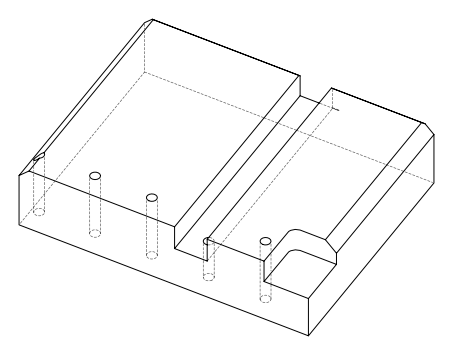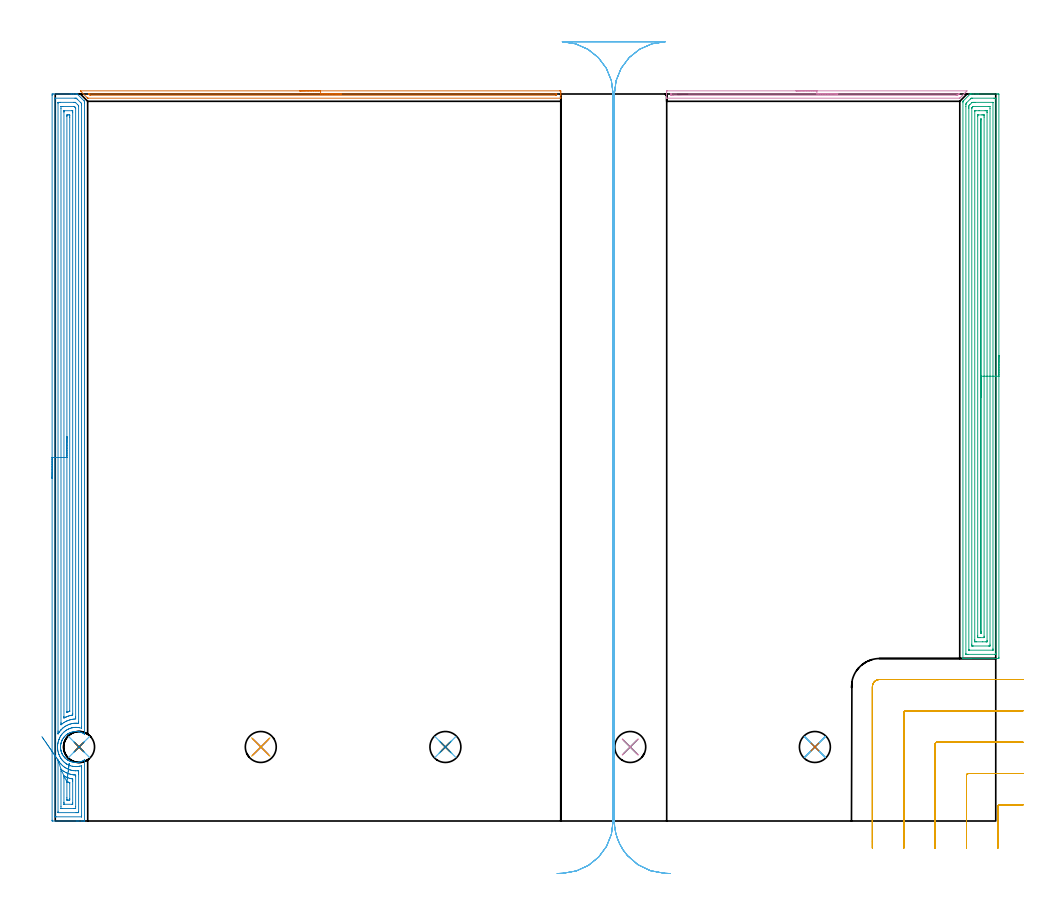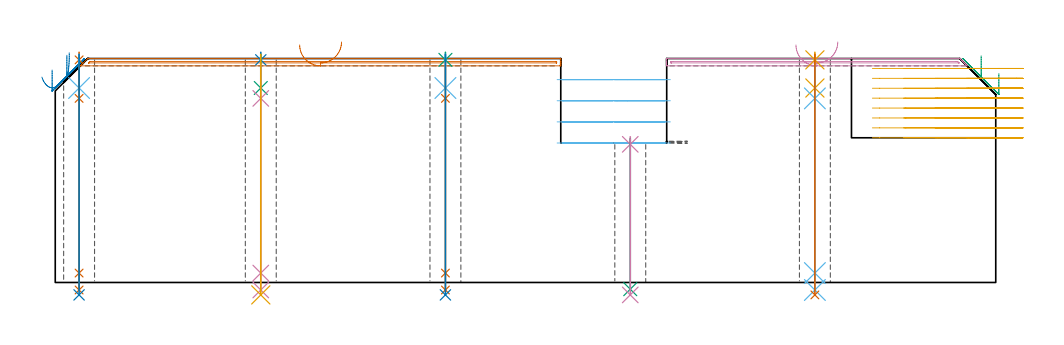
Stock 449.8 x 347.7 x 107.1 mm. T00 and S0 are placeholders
(PLAN: 25 operations, 17 tool changes, 60.1 min)
(1 AREA_MILL | FG_CHAMFER_SURFACE | UGT0205_001 | 3.8 min | 1439 mm3)
(2 AREA_MILL_1 | FG_CHAMFER_SURFACE_1 | UGT0205_001 | 16.76 min | 41727 mm3)
(3 AREA_MILL_2 | FG_CHAMFER_SURFACE_2 | UGT0205_001 | 15.29 min | 41114 mm3)
(4 AREA_MILL_3 | FG_CHAMFER_SURFACE_3 | UGT0205_001 | 2.42 min | 832 mm3)
(5 MILL_CORNER_NOTCH_RECTANGULAR | CORNER_NOTCH_RECTANGULAR | UGT0201_094 | Follow Part, ap 5, ae 75% | 8.36 min | 200591 mm3)
(6 MILL_RECTANGULAR_SLOT | SLOT_RECTANGULAR | UGT0201_020 | Follow Part, ap 12.5, ae 75% | 8.48 min | 710840 mm3)
(7 SPOT_DRILL | STEP1HOLE | NXT0321_9005460120000 | 0.03 min | 0 mm3)
(8 SPOT_DRILL_1 | STEP1HOLE_1 | NXT0321_9005460120000 | 0.03 min | 104 mm3)
(9 SPOT_DRILL_2 | STEP1HOLE_2 | NXT0321_9005460120000 | 0.03 min | 113 mm3)
(10 SPOT_DRILL_3 | STEP1HOLE_3 | NXT0321_9005460120000 | 0.04 min | 39 mm3)
(11 SPOT_DRILL_4 | STEP1HOLE_4 | NXT0321_9005460120000 | 0.03 min | 160 mm3)
(12 DRILL_BLIND_HOLE_INTO_CENTER | STEP1HOLE | NXT0301_065 | 0.07 min | 444 mm3)
(13 GUN_DRILL_THROUGH_HOLE | STEP1HOLE | UGT0307_006 | 0.53 min | 5962 mm3)
(14 DRILL_TO_ENLARGE_THROUGH_HOLE | STEP1HOLE | UGT0301_279 | 0.46 min | 11215 mm3)
(15 DRILL_BLIND_HOLE_INTO_CENTER_1 | STEP1HOLE_1 | NXT0301_065 | 0.07 min | 779 mm3)
(16 GUN_DRILL_THROUGH_HOLE_1 | STEP1HOLE_1 | UGT0307_006 | 0.53 min | 5951 mm3)
(17 DRILL_TO_ENLARGE_THROUGH_HOLE_1 | STEP1HOLE_1 | UGT0301_279 | 0.46 min | 11474 mm3)
(18 DRILL_BLIND_HOLE_INTO_CENTER_2 | STEP1HOLE_2 | NXT0301_065 | 0.07 min | 1034 mm3)
(19 GUN_DRILL_THROUGH_HOLE_2 | STEP1HOLE_2 | UGT0307_006 | 0.53 min | 5936 mm3)
(20 DRILL_TO_ENLARGE_THROUGH_HOLE_2 | STEP1HOLE_2 | UGT0301_279 | 0.46 min | 11493 mm3)
(21 DRILL_THROUGH_HOLE_INTO_CENTER | STEP1HOLE_3 | NXT0301_065 | 0.3 min | 4512 mm3)
(22 DRILL_TO_ENLARGE_THROUGH_HOLE_3 | STEP1HOLE_3 | UGT0301_279 | 0.31 min | 6862 mm3)
(23 DRILL_BLIND_HOLE_INTO_CENTER_3 | STEP1HOLE_4 | NXT0301_065 | 0.07 min | 918 mm3)
(24 GUN_DRILL_THROUGH_HOLE_3 | STEP1HOLE_4 | UGT0307_006 | 0.53 min | 5968 mm3)
(25 DRILL_TO_ENLARGE_THROUGH_HOLE_4 | STEP1HOLE_4 | UGT0301_279 | 0.46 min | 11520 mm3)
(TOOL UGT0205_001 | Chamfer Mill 20 x 3 x 45 deg. | D20 FL50 Z2)
(TOOL UGT0201_094 | End mill 20 mm | D20 FL38 Z4)
(TOOL UGT0201_020 | End mill 50 mm | D50 FL50 Z4)
(TOOL NXT0321_9005460120000 | NC Spot Drill, 142deg, 12mm, Carbide, Uncoated | D12 PA142 FL30 Z2)
(TOOL NXT0301_065 | Carbide Drill 9.4mm [860.1-0940-075A1-MM 2214] | D9.4 PA140 FL98 Z2)
(TOOL UGT0307_006 | Gun Drill 9 mm | D9 PA130 FL24 Z1)
(TOOL UGT0301_279 | Twist Drill 14.8 mm | D14.8 PA118 FL114 Z2)
(OP 1 AREA_MILL)
G17 G21 G94 G90
T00 M6
G54
G17 G0 G90 X116.9 Y349.2 S1061 M3
G43 Z117.1 H0
Z113.6
G94 G1 X116.938 Z112.728 F250.
X117.052 Z111.864
X117.241 Z111.012
X117.503 Z110.18
X117.837 Z109.374
X118.24 Z108.6
X118.708 Z107.864
X119.24 Z107.172
X119.829 Z106.529
X120.472 Z105.94
X121.164 Z105.408
X121.9 Z104.94
X122.674 Z104.537
X123.48 Z104.203
X124.312 Z103.941
X125.164 Z103.752
X126.028 Z103.638
X126.9 Z103.6
X241.189 Y349.199 Z103.601
X241.62 Y349.195
X241.79 Y349.19 Z103.604
X241.8 Y348.77 Z104.024
Y348.215 Z104.582
Y347.89 Z104.906
Y347.335 Z105.461
Y347.01 Z105.785
Y346.017 Z106.782
X241.79 Y345.706 Z107.093
X241.635 Y345.7 Z107.1
X15.736
X15.493 Y345.704 Z107.089
X15.29 Y345.91 Z106.89
X12.345 Y348.854 Z103.945
X12.165 Y349.037 Z103.762
X12.019 Y349.193 Z103.606
X12.165 Y349.2 Z103.6
X126.9
Y347.786 Z105.014
X239.509 Y347.785 Z105.015
X239.766 Y347.78 Z105.02
X239.79 Y347.779 Z105.021
X239.794 Y347.759 Z105.041
X239.798 Y347.728 Z105.072
X239.799 Y347.698 Z105.102
X239.8 Y347.499 Z105.301
X239.798 Y347.254 Z105.546
X239.795 Y347.189 Z105.611
X239.79 Y347.139 Z105.661
X239.779 Y347.121 Z105.679
X239.297 Y347.114 Z105.686
X16.925 Y347.115 Z105.685
X16.559 Y347.121 Z105.679
X16.183 Y347.473 Z105.327
X15.957 Y347.694 Z105.106
X15.921 Y347.731 Z105.069
X15.885 Y347.771 Z105.029
X15.88 Y347.781 Z105.019
X15.881 Y347.782 Z105.018
X15.913 Y347.784 Z105.016
X16.183 Y347.786 Z105.014
X16.289
X126.9
X127.772 Z105.052
X128.636 Z105.166
X129.488 Z105.355
X130.32 Z105.617
X131.126 Z105.951
X131.9 Z106.354
X132.636 Z106.823
X133.328 Z107.354
X133.971 Z107.943
X134.56 Z108.586
X135.092 Z109.278
X135.56 Z110.014
X135.963 Z110.788
X136.297 Z111.594
X136.559 Z112.426
X136.748 Z113.278
X136.862 Z114.143
X136.9 Z115.014
G0 Z117.1
M5
M2
(OP 2 AREA_MILL_1)
G17 G21 G94 G90
T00 M6
G54
G17 G0 G90 X-1.5 Y163.85 S1061 M3
G43 Z117.1 H0
Z101.6
G94 G1 Y163.888 Z100.728 F250.
Y164.002 Z99.864
Y164.191 Z99.012
Y164.453 Z98.18
Y164.787 Z97.374
Y165.19 Z96.6
Y165.659 Z95.864
Y166.19 Z95.172
Y166.779 Z94.529
Y167.422 Z93.94
Y168.114 Z93.409
Y168.85 Z92.94
Y169.624 Z92.537
Y170.43 Z92.203
Y171.262 Z91.941
Y172.114 Z91.752
Y172.978 Z91.638
Y173.85 Z91.6
X-1.499 Y347.087 Z91.601
X-1.495 Y347.691 Z91.602
X-1.493 Y347.695 Z91.604
X-0.891 Y347.7 Z92.206
X7.143 Z100.237
X7.703 Z100.8
X8.035 Z101.132
X8.596 Z101.692
X8.928 Z102.023
X9.593 Z102.692
X10.267 Z103.366
X10.383 Y347.699 Z103.482
X10.5 Y347.69 Z103.595
X10.62 Y347.581 Z103.719
X13.838 Y344.363 Z106.937
X13.848 Y344.352 Z106.947
X13.998 Y344.195 Z107.088
X14. Y343.515 Z107.1
Y41.69
X13.997 Y41.576 Z107.089
X13.936 Y41.601 Z107.035
X13.813 Y41.677 Z106.913
X13.678 Y41.761 Z106.778
X13.079 Y42.071 Z106.179
X12.638 Y42.266 Z105.738
X12.191 Y42.427 Z105.291
X11.774 Y42.55 Z104.874
X11.355 Y42.653 Z104.455
X11.303 Y42.663 Z104.403
X10.859 Y42.73 Z103.959
X10.414 Y42.774 Z103.514
X9.97 Y42.791 Z103.07
X9.526 Y42.782 Z102.626
X9.081 Y42.746 Z102.181
X8.638 Y42.687 Z101.738
X8.446 Y42.653 Z101.546
X7.75 Y42.469 Z100.85
X7.303 Y42.319 Z100.403
X6.862 Y42.139 Z99.962
X6.488 Y41.959 Z99.588
X6.121 Y41.761 Z99.221
X6.009 Y41.69 Z99.109
X5.974 Y41.667 Z99.074
X5.804 Y41.548 Z98.902
X5.523 Y41.353 Z98.622
X5.086 Y41.014 Z98.185
X4.919 Y40.868 Z98.017
X4.55 Y40.497 Z97.649
X4.416 Y40.35 Z97.515
X4.198 Y40.11 Z97.297
X4.088 Y39.976 Z97.187
X4.081 Y39.966 Z97.18
X3.776 Y39.535 Z96.876
X3.489 Y39.083 Z96.587
X3.31 Y38.757 Z96.408
X3.274 Y38.676 Z96.372
X3.225 Y38.564 Z96.321
X3.123 Y38.337 Z96.221
X3.059 Y38.191 Z96.154
X3.032 Y38.118 Z96.126
X2.893 Y37.747 Z95.99
X2.757 Y37.298 Z95.852
X2.741 Y37.225 Z95.835
X2.694 Y37.031 Z95.793
X2.679 Y36.968 Z95.778
X2.657 Y36.868 Z95.754
X2.654 Y36.853 Z95.75
X2.643 Y36.778 Z95.736
X2.578 Y36.406 Z95.676
X2.532 Y35.96 Z95.627
X2.53 Y35.897 Z95.622
X2.512 Y35.544 Z95.606
X2.511 Y35.513 Z95.605
X2.514 Y35.333 Z95.606
X2.516 Y35.067 Z95.612
X2.525 Y34.962 Z95.618
X2.537 Y34.775 Z95.636
X2.549 Y34.621 Z95.647
X2.614 Y34.174 Z95.706
X2.63 Y34.099 Z95.72
X2.666 Y33.903 Z95.764
X2.679 Y33.835 Z95.778
X2.702 Y33.728 Z95.798
X2.723 Y33.653 Z95.816
X2.771 Y33.469 Z95.867
X2.822 Y33.28 Z95.917
X2.966 Y32.836 Z96.065
X3.089 Y32.534 Z96.186
X3.129 Y32.434 Z96.226
X3.185 Y32.313 Z96.281
X3.309 Y32.039 Z96.409
X3.361 Y31.943 Z96.46
X3.445 Y31.801 Z96.545
X3.629 Y31.492 Z96.728
X3.918 Y31.051 Z97.017
X4.055 Y30.868 Z97.154
X4.098 Y30.815 Z97.197
X4.198 Y30.692 Z97.297
X4.349 Y30.527 Z97.446
X4.465 Y30.401 Z97.56
X4.607 Y30.242 Z97.705
X4.683 Y30.158 Z97.781
X4.764 Y30.081 Z97.861
X4.882 Y29.968 Z97.978
X4.911 Y29.942 Z98.007
X5.087 Y29.786 Z98.184
X5.42 Y29.519 Z98.518
X5.575 Y29.406 Z98.671
X5.764 Y29.266 Z98.862
X5.88 Y29.192 Z98.98
X5.974 Y29.133 Z99.074
X6.413 Y28.883 Z99.513
X6.862 Y28.661 Z99.962
X7.222 Y28.509 Z100.322
X7.586 Y28.373 Z100.686
X7.75 Y28.324 Z100.85
X8.192 Y28.208 Z101.292
X8.638 Y28.117 Z101.738
X9.081 Y28.054 Z102.181
X9.526 Y28.018 Z102.626
X9.97 Y28.009 Z103.07
X10.414 Y28.026 Z103.514
X10.859 Y28.07 Z103.959
X11.303 Y28.143 Z104.403
X11.748 Y28.244 Z104.848
X12.214 Y28.373 Z105.314
X12.649 Y28.538 Z105.749
X13.079 Y28.727 Z106.179
X13.527 Y28.961 Z106.627
X13.845 Y29.148 Z106.945
X13.914 Y29.188 Z107.014
X13.982 Y29.22 Z107.08
X13.994 Y29.224 Z107.092
X14. Y29.188 Z107.1
Y0.166
X13.998 Y0.01 Z107.088
X13.942 Y0.007 Z107.034
X13.547 Y0. Z106.646
X13.164 Z106.263
X12.499 Z105.594
X11.274 Z104.371
X10.713 Z103.808
X10.101 Z103.196
X-1.172 Y0.001 Z91.925
X-1.492 Y0.01 Z91.606
X-1.499 Y0.328 Z91.599
Y0.346
X-1.5 Y173.85 Z91.6
X-0.086 Z93.014
Y345.388
X-0.085 Y345.475 Z93.015
X-0.081 Y345.649 Z93.019
X-0.079 Y345.691 Z93.021
X-0.072 Y345.694 Z93.028
X-0.048 Y345.697 Z93.052
X0.001 Y345.699 Z93.101
X9.423 Z102.523
X9.821 Y345.695 Z102.921
X9.953 Y345.691 Z103.053
X10.054 Y345.684 Z103.154
X10.132 Y345.609 Z103.232
X10.448 Y345.301 Z103.548
X12.234 Y343.515 Z105.334
X12.499 Y343.244 Z105.599
X12.57 Y343.168 Z105.67
X12.58 Y342.883 Z105.68
X12.584 Y342.709 Z105.684
X12.585 Y342.622 Z105.685
X12.586 Y342.535 Z105.686
Y45.175
X12.581 Y44.369 Z105.681
X12.58 Y44.364 Z105.68
X12.572 Y44.363 Z105.672
X12.531 Y44.369 Z105.631
X12.484 Y44.384 Z105.584
X11.606 Y44.611 Z104.706
X11.309 Y44.665 Z104.409
X10.713 Y44.739 Z103.813
X10.313 Y44.769 Z103.413
X9.821 Y44.778 Z102.921
X9.423 Y44.766 Z102.523
X8.928 Y44.724 Z102.028
X8.612 Y44.685 Z101.712
X8.342 Y44.64 Z101.442
X8.035 Y44.571 Z101.135
X7.873 Y44.531 Z100.973
X7.288 Y44.369 Z100.388
X7.143 Y44.313 Z100.243
X6.54 Y44.079 Z99.64
X6.25 Y43.946 Z99.35
X5.935 Y43.791 Z99.035
X5.37 Y43.476 Z98.47
X5.36 Y43.469 Z98.46
X4.844 Y43.096 Z97.944
X4.465 Y42.805 Z97.565
X4.342 Y42.706 Z97.442
X4.202 Y42.583 Z97.302
X3.572 Y41.946 Z96.672
X3.448 Y41.813 Z96.548
X3.34 Y41.69 Z96.44
X3.048 Y41.321 Z96.148
X2.679 Y40.801 Z95.779
X2.677 Y40.799 Z95.777
X2.342 Y40.241 Z95.442
X2.159 Y39.904 Z95.259
X2.043 Y39.648 Z95.143
X1.787 Y39.07 Z94.887
X1.77 Y39.027 Z94.87
X1.764 Y39.011 Z94.864
X1.634 Y38.64 Z94.734
X1.546 Y38.359 Z94.646
X1.472 Y38.118 Z94.572
X1.357 Y37.655 Z94.457
X1.268 Y37.225 Z94.368
X1.237 Y37.053 Z94.337
X1.214 Y36.904 Z94.314
X1.146 Y36.332 Z94.246
X1.125 Y36.1 Z94.225
X1.101 Y35.439 Z94.201
X1.103 Y35.229 Z94.203
X1.113 Y34.887 Z94.213
X1.135 Y34.546 Z94.235
X1.145 Y34.421 Z94.245
X1.16 Y34.279 Z94.26
X1.252 Y33.653 Z94.352
X1.342 Y33.204 Z94.442
X1.454 Y32.76 Z94.554
X1.543 Y32.442 Z94.643
X1.698 Y31.956 Z94.798
X1.731 Y31.867 Z94.831
X1.787 Y31.729 Z94.887
X2.12 Y30.974 Z95.22
X2.228 Y30.762 Z95.328
X2.534 Y30.226 Z95.634
X2.627 Y30.081 Z95.727
X2.679 Y30.002 Z95.779
X3.012 Y29.523 Z96.112
X3.276 Y29.188 Z96.376
X3.572 Y28.856 Z96.672
X3.839 Y28.566 Z96.939
X4.117 Y28.295 Z97.217
X4.465 Y27.996 Z97.565
X4.793 Y27.736 Z97.893
X5.25 Y27.402 Z98.35
X5.315 Y27.36 Z98.415
X5.357 Y27.334 Z98.457
X5.525 Y27.234 Z98.625
X6.25 Y26.855 Z99.35
X6.479 Y26.746 Z99.579
X7.041 Y26.509 Z100.141
X7.143 Y26.471 Z100.243
X7.201 Y26.45 Z100.301
X8.035 Y26.229 Z101.135
X8.389 Y26.155 Z101.489
X8.928 Y26.076 Z102.028
X9.402 Y26.035 Z102.502
X9.821 Y26.022 Z102.921
X10.299 Y26.03 Z103.399
X10.713 Y26.061 Z103.813
X11.114 Y26.108 Z104.214
X11.606 Y26.196 Z104.706
X11.861 Y26.254 Z104.961
X12.499 Y26.414 Z105.599
X12.576 Y26.432 Z105.676
X12.582 Y26.426 Z105.682
X12.584 Y26.424 Z105.684
X12.586 Y25.616 Z105.686
Y25.529
Y2.312
X12.585 Y2.225 Z105.685
X12.581 Y2.051 Z105.681
X12.579 Y2.009 Z105.679
X12.572 Y2.006 Z105.672
X12.548 Y2.003 Z105.648
X12.499 Y2.001 Z105.599
X0.4 Y2. Z93.5
X0.001 Y2.004 Z93.101
X-0.055 Y2.007 Z93.045
X-0.069 Y2.009 Z93.031
X-0.079 Y2.025 Z93.021
X-0.082 Y2.138 Z93.018
X-0.085 Y2.312 Z93.015
X-0.086 Y173.85 Z93.014
X1.328 Z94.428
X1.329 Y343.08 Z94.429
X1.331 Y343.515 Z94.431
X1.333 Y343.629 Z94.433
X1.335 Y343.678 Z94.435
X1.418 Y343.69 Z94.518
X1.604 Y343.698 Z94.704
X1.787 Y343.699 Z94.887
X2.495 Y343.7 Z95.595
X8.928 Z102.028
X9.113 Y343.698 Z102.213
X9.482 Y343.693 Z102.582
X9.586 Y343.69 Z102.686
X9.622 Y343.667 Z102.722
X9.676 Y343.618 Z102.776
X9.785 Y343.515 Z102.885
X10.713 Y342.587 Z103.813
X11.139 Y342.152 Z104.239
X11.162 Y342.126 Z104.262
X11.166 Y342.085 Z104.266
X11.169 Y342.004 Z104.269
X11.171 Y341.882 Z104.271
Y341.729
Y47.483
X11.169 Y47.047 Z104.269
X11.167 Y46.819 Z104.267
X11.165 Y46.714 Z104.265
X11.042 Y46.719 Z104.142
X10.713 Y46.742 Z103.813
X10.093 Y46.775 Z103.193
X9.821 Y46.778 Z102.921
X9.222 Y46.753 Z102.322
X8.928 Y46.728 Z102.028
X8.418 Y46.664 Z101.518
X8.035 Y46.596 Z101.135
X7.68 Y46.51 Z100.78
X7.143 Y46.362 Z100.243
X6.983 Y46.314 Z100.083
X6.523 Y46.155 Z99.623
X6.327 Y46.077 Z99.427
X6.25 Y46.044 Z99.35
X5.713 Y45.799 Z98.813
X5.357 Y45.617 Z98.457
X5.13 Y45.489 Z98.23
X4.74 Y45.262 Z97.84
X4.577 Y45.15 Z97.677
X4.465 Y45.069 Z97.565
X4.062 Y44.771 Z97.162
X3.572 Y44.392 Z96.672
X3.559 Y44.381 Z96.659
X3.545 Y44.369 Z96.645
X3.11 Y43.937 Z96.21
X2.679 Y43.506 Z95.779
X2.664 Y43.491 Z95.764
X2.651 Y43.476 Z95.751
X2.258 Y43.004 Z95.358
X1.938 Y42.583 Z95.038
X1.875 Y42.495 Z94.975
X1.787 Y42.366 Z94.887
X1.347 Y41.69 Z94.447
X1.343 Y41.689 Z94.443
X1.336 Y41.69 Z94.436
X1.334 Y41.712 Z94.434
X1.33 Y42.147 Z94.43
X1.329 Y42.583 Z94.429
X1.328 Y43.041 Z94.428
Y173.85
X2.743 Z95.843
Y340.836
X2.748 Y341.661 Z95.848
X2.749 Y341.685 Z95.849
X2.764 Y341.69 Z95.864
X2.817 Y341.695 Z95.917
X2.925 Y341.698 Z96.025
X3.14 Y341.7 Z96.24
X3.572 Z96.672
X8.958 Z102.058
X9.061 Y341.698 Z102.161
X9.113 Y341.694 Z102.213
X9.137 Y341.69 Z102.237
X9.175 Y341.665 Z102.275
X9.363 Y341.484 Z102.463
X9.457 Y341.391 Z102.557
X9.557 Y341.289 Z102.657
X9.75 Y341.087 Z102.85
X9.756 Y340.901 Z102.856
Y340.836
X9.757 Y49.726 Z102.857
X9.752 Y48.902 Z102.852
X9.75 Y48.833 Z102.85
X9.012 Y48.749 Z102.112
X8.928 Y48.739 Z102.028
X8.223 Y48.646 Z101.323
X8.035 Y48.612 Z101.135
X7.484 Y48.492 Z100.584
X7.143 Y48.399 Z100.243
X6.786 Y48.297 Z99.886
X6.25 Y48.115 Z99.35
X6.121 Y48.069 Z99.221
X5.791 Y47.94 Z98.891
X5.492 Y47.806 Z98.592
X5.357 Y47.74 Z98.457
X4.896 Y47.509 Z97.996
X4.465 Y47.266 Z97.565
X4.327 Y47.185 Z97.427
X4.106 Y47.047 Z97.206
X3.572 Y46.663 Z96.672
X3.281 Y46.445 Z96.381
X2.904 Y46.155 Z96.004
X2.808 Y46.076 Z95.908
X2.781 Y46.053 Z95.881
X2.757 Y46.036 Z95.857
X2.756 Z95.856
X2.749 Y46.085 Z95.849
X2.746 Y46.155 Z95.846
X2.743 Y46.651 Z95.843
Y46.984
Y173.85
X4.157 Z97.257
X4.158 Y339.05 Z97.258
X4.159 Y339.356 Z97.259
X4.164 Y339.665 Z97.264
X4.167 Y339.691 Z97.267
X4.181 Y339.694 Z97.281
X4.221 Y339.697 Z97.321
X4.302 Y339.699 Z97.402
X4.465 Y339.7 Z97.565
X8.035 Y339.699 Z101.135
X8.282 Y339.696 Z101.382
X8.328 Y339.69 Z101.428
X8.336 Y339.678 Z101.436
X8.339 Y339.64 Z101.439
X8.342 Y339.05 Z101.442
X8.343 Y338.743 Z101.443
Y51.512
X8.342 Y51.206 Z101.442
X8.339 Y50.897 Z101.439
X8.336 Y50.7 Z101.436
X8.246 Y50.675 Z101.346
X7.933 Y50.619 Z101.033
X7.286 Y50.476 Z100.386
X7.143 Y50.439 Z100.243
X6.589 Y50.281 Z99.689
X6.25 Y50.17 Z99.35
X5.921 Y50.056 Z99.021
X5.357 Y49.841 Z98.457
X5.276 Y49.808 Z98.376
X5.092 Y49.726 Z98.192
X4.669 Y49.522 Z97.769
X4.167 Y49.27 Z97.267
X4.164 Y49.28 Z97.264
X4.161 Y49.331 Z97.261
X4.158 Y49.419 Z97.258
X4.157 Y49.726 Z97.257
Y50.034
Y173.85
X5.571 Z98.671
Y337.05
X5.573 Y337.264 Z98.673
X5.576 Y337.604 Z98.676
X5.578 Y337.68 Z98.678
X5.67 Y337.69 Z98.77
X5.818 Y337.697 Z98.918
X6.25 Y337.699 Z99.35
X6.709 Y337.698 Z99.809
X6.881 Y337.693 Z99.981
X6.916 Y337.69 Z100.016
X6.922 Y337.63 Z100.022
X6.926 Y337.481 Z100.026
X6.928 Y337.264 Z100.028
X6.929 Y336.585 Z100.029
X6.928 Y52.62 Z100.028
X6.927 Y52.512 Z100.027
X6.924 Y52.46 Z100.024
X6.922 Y52.44 Z100.022
X6.855 Y52.405 Z99.955
X6.386 Y52.269 Z99.486
X6.25 Y52.227 Z99.35
X5.709 Y52.053 Z98.809
X5.588 Y52.018 Z98.688
X5.58 Y52.017 Z98.68
X5.578 Y52.029 Z98.678
X5.574 Y52.082 Z98.674
X5.572 Y52.191 Z98.672
X5.571 Y173.85 Z98.671
Y174.722 Z98.709
Y175.587 Z98.823
Y176.438 Z99.012
Y177.27 Z99.274
Y178.076 Z99.608
Y178.85 Z100.011
Y179.586 Z100.48
Y180.278 Z101.011
Y180.921 Z101.6
Y181.51 Z102.243
Y182.042 Z102.935
Y182.51 Z103.671
Y182.913 Z104.445
Y183.247 Z105.251
Y183.509 Z106.083
Y183.698 Z106.935
Y183.812 Z107.8
Y183.85 Z108.671
G0 Z117.1
X-6.381 Y40.348
Z98.209
G1 X-6.12 Y39.967 Z97.47
X-5.822 Y39.534 Z96.773
X-5.492 Y39.053 Z96.125
X-5.131 Y38.527 Z95.53
X-4.742 Y37.96 Z94.993
X-4.327 Y37.357 Z94.518
X-3.891 Y36.722 Z94.109
X-3.437 Y36.06 Z93.768
X-2.967 Y35.376 Z93.498
X-2.486 Y34.675 Z93.302
X-1.997 Y33.963 Z93.181
X-1.504 Y33.244 Z93.135
X-1.011 Y32.526 Z93.166
X-0.52 Y31.812 Z93.273
X-0.038 Y31.108 Z93.454
X0.435 Y30.421 Z93.709
X0.892 Y29.754 Z94.036
X1.332 Y29.113 Z94.432
X1.381 Y29.042 Z94.481
X1.523 Y28.829 Z94.623
X1.787 Y28.429 Z94.887
X1.878 Y28.295 Z94.978
X2.097 Y27.984 Z95.197
X2.588 Y27.402 Z95.688
X2.679 Y27.301 Z95.779
X3.061 Y26.895 Z96.161
X3.466 Y26.509 Z96.566
X3.572 Y26.418 Z96.672
X4.092 Y25.989 Z97.192
X4.465 Y25.723 Z97.565
X4.618 Y25.616 Z97.718
X5.079 Y25.344 Z98.179
X5.357 Y25.193 Z98.457
X5.654 Y25.036 Z98.754
X6.207 Y24.766 Z99.307
X6.25 Y24.748 Z99.35
X6.312 Y24.723 Z99.412
X6.912 Y24.501 Z100.012
X7.143 Y24.434 Z100.243
X7.544 Y24.321 Z100.644
X8.035 Y24.208 Z101.135
X8.655 Y24.103 Z101.755
X8.928 Y24.072 Z102.028
X9.627 Y24.024 Z102.727
X9.821 Y24.022 Z102.921
X10.504 Y24.039 Z103.604
X10.713 Y24.053 Z103.813
X10.956 Y24.071 Z104.056
X11.152 Y24.086 Z104.252
X11.164 Y23.982 Z104.264
X11.167 Y23.83 Z104.267
X11.17 Y23.373 Z104.27
X11.171 Y22.937 Z104.271
X11.172 Y22.479 Z104.272
X11.171 Y4.62 Z104.271
X11.169 Y4.185 Z104.269
X11.167 Y4.071 Z104.267
X11.165 Y4.022 Z104.265
X11.082 Y4.01 Z104.182
X10.896 Y4.002 Z103.996
X10.713 Y4.001 Z103.813
X10.005 Y4. Z103.105
X1.602 Y4.001 Z94.702
X1.479 Y4.004 Z94.579
X1.381 Y4.01 Z94.481
X1.335 Y4.015 Z94.435
X1.334 Y4.033 Z94.434
X1.331 Y4.185 Z94.431
X1.329 Y4.643 Z94.429
Y28.906
X1.33 Y29.028 Z94.43
X1.332 Y29.108 Z94.432
Y29.113
X2.775 Y24.745 Z95.875
X2.811 Y24.723 Z95.911
X3.572 Y24.129 Z96.672
X3.989 Y23.83 Z97.089
X4.465 Y23.54 Z97.565
X5.12 Y23.175 Z98.22
X5.357 Y23.06 Z98.457
X5.619 Y22.937 Z98.719
X6.25 Y22.684 Z99.35
X6.654 Y22.533 Z99.754
X7.143 Y22.4 Z100.243
X7.86 Y22.219 Z100.96
X8.035 Y22.189 Z101.135
X8.446 Y22.127 Z101.546
X8.91 Y22.062 Z102.01
X8.928 Y22.061 Z102.028
X9.179 Y22.044 Z102.279
X9.751 Y21.983 Z102.851
X9.753 Y21.94 Z102.853
X9.755 Y21.837 Z102.855
X9.757 Y21.629 Z102.857
Y21.215
Y6.864
X9.752 Y6.039 Z102.852
X9.751 Y6.015 Z102.851
X9.736 Y6.01 Z102.836
X9.683 Y6.005 Z102.783
X9.576 Y6.002 Z102.676
X9.36 Y6. Z102.46
X8.928 Z102.028
X3.127 Z96.227
X2.919 Y6.002 Z96.019
X2.815 Y6.005 Z95.915
X2.764 Y6.01 Z95.864
X2.749 Y6.014 Z95.849
X2.743 Y6.864 Z95.843
Y23.83
X2.748 Y24.655 Z95.848
X2.75 Y24.723 Z95.85
X2.775 Y24.745 Z95.875
X4.173 Y21.535 Z97.273
X4.936 Y21.151 Z98.036
X5.357 Y20.967 Z98.457
X5.68 Y20.828 Z98.78
X6.25 Y20.617 Z99.35
X7.005 Y20.396 Z100.105
X7.143 Y20.361 Z100.243
X7.562 Y20.258 Z100.662
X8.035 Y20.172 Z101.135
X8.141 Y20.153 Z101.241
X8.321 Y20.115 Z101.421
X8.336 Y20.08 Z101.436
X8.339 Y19.955 Z101.439
X8.342 Y19.365 Z101.442
X8.343 Y19.058 Z101.443
X8.342 Y8.65 Z101.442
X8.341 Y8.344 Z101.441
X8.336 Y8.035 Z101.436
X8.333 Y8.009 Z101.433
X8.319 Y8.006 Z101.419
X8.279 Y8.003 Z101.379
X8.198 Y8.001 Z101.298
X8.035 Y8. Z101.135
X4.465 Y8.002 Z97.565
X4.218 Y8.004 Z97.318
X4.172 Y8.01 Z97.272
X4.164 Y8.022 Z97.264
X4.161 Y8.06 Z97.261
X4.158 Y8.65 Z97.258
X4.157 Y8.957 Z97.257
Y20.566
X4.161 Y21.151 Z97.261
X4.163 Y21.453 Z97.263
X4.173 Y21.535 Z97.273
X5.576 Y18.778 Z98.676
X5.713 Y18.735 Z98.813
X6.115 Y18.607 Z99.215
X6.25 Y18.568 Z99.35
X6.587 Y18.472 Z99.687
X6.886 Y18.383 Z99.986
X6.923 Y18.359 Z100.023
X6.925 Y18.344 Z100.025
X6.927 Y18.302 Z100.027
X6.928 Y18.133 Z100.028
X6.929 Y10.65 Z100.029
X6.927 Y10.435 Z100.027
X6.924 Y10.096 Z100.024
X6.922 Y10.02 Z100.022
X6.83 Y10.01 Z99.93
X6.682 Y10.003 Z99.782
X6.25 Y10.001 Z99.35
X5.791 Y10.002 Z98.891
X5.619 Y10.007 Z98.719
X5.584 Y10.01 Z98.684
X5.578 Y10.07 Z98.678
X5.574 Y10.219 Z98.674
X5.572 Y10.435 Z98.672
X5.571 Y11.115 Z98.671
X5.572 Y18.642 Z98.672
X5.573 Y18.727 Z98.673
X5.575 Y18.768 Z98.675
X5.576 Y18.778 Z98.676
X5.685 Y19.631 Z98.824
X5.792 Y20.468 Z99.046
X5.897 Y21.283 Z99.34
X5.997 Y22.069 Z99.705
X6.093 Y22.82 Z100.138
X6.184 Y23.531 Z100.635
X6.269 Y24.197 Z101.192
X6.348 Y24.812 Z101.806
X6.419 Y25.371 Z102.472
X6.483 Y25.871 Z103.184
X6.539 Y26.307 Z103.937
X6.586 Y26.676 Z104.726
X6.625 Y26.976 Z105.545
X6.654 Y27.204 Z106.386
X6.673 Y27.358 Z107.245
X6.684 Y27.438 Z108.113
Y27.442 Z108.986
X6.675 Y27.371 Z109.855
G0 Z117.1
M5
M2
(OP 3 AREA_MILL_2)
G17 G21 G94 G90
T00 M6
G54
G17 G0 G90 X451.3 Y222.7 S1061 M3
G43 Z117.1 H0
Z99.9
G94 G1 Y222.662 Z99.028 F250.
Y222.548 Z98.164
Y222.359 Z97.312
Y222.097 Z96.48
Y221.763 Z95.674
Y221.36 Z94.9
Y220.892 Z94.164
Y220.36 Z93.472
Y219.771 Z92.829
Y219.128 Z92.24
Y218.436 Z91.708
Y217.7 Z91.24
Y216.926 Z90.837
Y216.12 Z90.503
Y215.288 Z90.241
Y214.436 Z90.052
Y213.572 Z89.938
Y212.7 Z89.9
Y78.312
X451.297 Y78.001 Z89.901
X451.292 Y77.71 Z89.906
X450.997 Y77.7 Z90.2
X437.966 Z103.229
X437.355 Z103.839
X436.795 Z104.402
X436.464 Z104.732
X435.904 Z105.292
X435.573 Z105.622
X434.533 Z106.667
X434.151 Y77.701 Z107.041
X434.103 Y77.705 Z107.087
X434.102 Y77.707 Z107.089
X434.1 Y77.866 Z107.1
X434.104 Y343.539 Z107.096
X434.099 Y344.11 Z107.092
X434.111 Y344.203 Z107.08
X434.177 Y344.279 Z107.018
X434.224 Y344.325 Z106.974
X437.433 Y347.534 Z103.765
X437.459 Y347.56 Z103.739
X437.509 Y347.611 Z103.687
X437.529 Y347.632 Z103.665
X437.598 Y347.69 Z103.594
X437.649 Y347.699 Z103.542
X438.131 Y347.7 Z103.068
X438.475 Z102.725
X439.137 Z102.058
X440.358 Z100.839
X440.918 Z100.276
X441.529 Z99.666
X450.717 Z90.48
X450.999 Y347.698 Z90.198
X451.292 Y347.69 Z89.906
X451.299 Y347.397 Z89.899
X451.3 Y212.7 Z89.9
X449.886 Z91.314
X449.885 Y80.039 Z91.315
X449.884 Y79.98 Z91.316
X449.879 Y79.861 Z91.321
X449.87 Y79.71 Z91.33
X449.827 Y79.708 Z91.373
X449.332 Y79.701 Z91.868
X436.464 Y79.7 Z104.736
X435.969 Y79.702 Z105.231
X435.573 Y79.708 Z105.627
X435.524 Y79.71 Z105.676
X435.518 Y79.92 Z105.682
X435.515 Y80.039 Z105.685
X435.518 Y341.786 Z105.682
X435.521 Y342.623 Z105.679
X435.523 Y342.673 Z105.677
X435.573 Y343.212 Z105.627
X435.722 Y343.367 Z105.478
X435.866 Y343.516 Z105.334
X437.652 Y345.302 Z103.548
X437.953 Y345.595 Z103.247
X438.05 Y345.689 Z103.15
X438.246 Y345.692 Z102.954
X438.741 Y345.699 Z102.459
X448.936 Y345.7 Z92.264
X449.431 Y345.698 Z91.769
X449.827 Y345.692 Z91.373
X449.876 Y345.69 Z91.324
X449.882 Y345.48 Z91.318
X449.885 Y345.361 Z91.315
X449.886 Y212.7 Z91.314
X448.472 Z92.728
X448.471 Y82.35 Z92.729
X448.47 Y81.884 Z92.73
X448.468 Y81.778 Z92.732
X448.465 Y81.727 Z92.735
X448.46 Y81.71 Z92.74
X448.412 Y81.707 Z92.788
X448.227 Y81.701 Z92.973
X437.171 Z104.029
X437.049 Y81.703 Z104.151
X436.952 Y81.709 Z104.248
X436.934 Y81.713 Z104.266
X436.932 Y81.719 Z104.268
X436.93 Y81.742 Z104.27
X436.929 Y81.884 Z104.271
X436.933 Y340.837 Z104.267
X436.934 Y341.259 Z104.266
X436.939 Y341.73 Z104.261
X436.949 Y342.137 Z104.251
X437.422 Y342.623 Z103.778
X438.316 Y343.516 Z102.884
X438.482 Y343.671 Z102.718
X438.77 Y343.69 Z102.43
X438.955 Y343.698 Z102.245
X439.137 Y343.699 Z102.063
X439.844 Y343.7 Z101.356
X448.229 Y343.699 Z92.971
X448.351 Y343.697 Z92.849
X448.448 Y343.691 Z92.752
X448.466 Y343.687 Z92.734
X448.468 Y343.681 Z92.732
X448.47 Y343.658 Z92.73
X448.471 Y343.516 Z92.729
X448.472 Y212.7 Z92.728
X447.057 Z94.143
Y84.563
X447.053 Y83.772 Z94.147
X447.051 Y83.722 Z94.149
X447.015 Y83.71 Z94.185
X446.909 Y83.706 Z94.291
X446.694 Y83.702 Z94.506
X446.263 Y83.7 Z94.937
X439.137 Z102.063
X438.694 Y83.702 Z102.506
X438.487 Y83.705 Z102.713
X438.385 Y83.71 Z102.815
X438.349 Y83.719 Z102.851
X438.343 Y84.563 Z102.857
X438.346 Y340.736 Z102.854
X438.347 Y340.837 Z102.853
X438.351 Y341.035 Z102.849
X438.353 Y341.08 Z102.847
X438.377 Y341.117 Z102.823
X438.439 Y341.184 Z102.761
X438.612 Y341.363 Z102.588
X438.788 Y341.537 Z102.412
X438.929 Y341.673 Z102.271
X438.951 Y341.69 Z102.249
X438.976 Y341.695 Z102.224
X439.029 Y341.698 Z102.171
X439.137 Y341.7 Z102.063
X446.263 Z94.937
X446.706 Y341.698 Z94.494
X446.913 Y341.695 Z94.287
X447.015 Y341.69 Z94.185
X447.051 Y341.681 Z94.149
X447.057 Y340.837 Z94.143
Y212.7
X445.643 Z95.557
Y86.349
X445.642 Y86.078 Z95.558
X445.639 Y85.806 Z95.562
X445.636 Y85.731 Z95.564
X445.63 Y85.709 Z95.57
X445.615 Y85.707 Z95.585
X445.534 Y85.703 Z95.666
X445.372 Y85.701 Z95.828
X445.129 Y85.7 Z96.071
X443.591 Z97.609
X440.675 Z100.525
X440.028 Y85.703 Z101.172
X439.778 Y85.706 Z101.422
X439.763 Y85.716 Z101.437
X439.761 Y85.723 Z101.439
X439.758 Y86.349 Z101.442
X439.757 Y86.62 Z101.443
X439.761 Y339.318 Z101.439
X439.764 Y339.587 Z101.436
X439.767 Y339.662 Z101.433
X439.771 Y339.691 Z101.429
X439.786 Y339.693 Z101.414
X439.866 Y339.697 Z101.334
X440.028 Y339.699 Z101.172
X440.271 Y339.7 Z100.929
X441.809 Z99.391
X444.725 Z96.475
X445.372 Y339.697 Z95.828
X445.622 Y339.694 Z95.578
X445.637 Y339.683 Z95.563
X445.639 Y339.677 Z95.561
X445.642 Y339.051 Z95.558
X445.643 Y338.78 Z95.557
Y212.7
X444.229 Z96.971
Y88.388
X444.228 Y88.135 Z96.972
X444.224 Y87.815 Z96.976
X444.222 Y87.737 Z96.978
X444.216 Y87.71 Z96.984
X444.169 Y87.707 Z97.031
X444.023 Y87.702 Z97.177
X442.243 Y87.7 Z98.957
X441.809 Y87.701 Z99.391
X441.349 Y87.703 Z99.851
X441.206 Y87.71 Z99.994
X441.178 Y87.714 Z100.022
X441.176 Y87.764 Z100.024
X441.173 Y87.879 Z100.027
X441.172 Y88.135 Z100.028
X441.171 Y88.774 Z100.029
X441.175 Y337.008 Z100.025
X441.176 Y337.265 Z100.024
X441.179 Y337.583 Z100.021
X441.182 Y337.661 Z100.018
X441.185 Y337.69 Z100.015
X441.231 Y337.693 Z99.969
X441.377 Y337.698 Z99.823
X443.157 Y337.7 Z98.043
X443.591 Y337.699 Z97.609
X444.051 Y337.697 Z97.149
X444.194 Y337.69 Z97.006
X444.222 Y337.686 Z96.978
X444.224 Y337.636 Z96.976
X444.227 Y337.52 Z96.973
X444.228 Y337.265 Z96.972
X444.229 Y336.626 Z96.971
Y212.7
X442.815 Z98.385
Y90.699
X442.812 Y89.921 Z98.388
X442.809 Y89.811 Z98.391
X442.803 Y89.71 Z98.397
X442.7 Y89.705 Z98.5
X442.627 Y89.704 Z98.573
X442.601 Y89.707 Z98.599
X442.593 Y89.71 Z98.607
X442.59 Y89.73 Z98.61
X442.587 Y89.806 Z98.613
X442.586 Y89.921 Z98.614
X442.585 Y90.035 Z98.615
X442.589 Y334.698 Z98.611
X442.591 Y335.479 Z98.609
X442.592 Y335.587 Z98.608
X442.597 Y335.69 Z98.603
X442.7 Y335.695 Z98.5
X442.773 Y335.696 Z98.427
X442.799 Y335.693 Z98.401
X442.808 Y335.69 Z98.392
X442.81 Y335.67 Z98.39
X442.813 Y335.594 Z98.387
X442.814 Y335.479 Z98.386
X442.815 Y335.364 Z98.385
Y212.7
Y211.828 Z98.423
Y210.964 Z98.537
Y210.112 Z98.726
Y209.28 Z98.988
Y208.474 Z99.322
Y207.7 Z99.725
Y206.964 Z100.194
Y206.272 Z100.725
Y205.629 Z101.314
Y205.04 Z101.957
Y204.508 Z102.65
Y204.04 Z103.385
Y203.637 Z104.159
Y203.303 Z104.965
Y203.041 Z105.797
Y202.852 Z106.649
Y202.738 Z107.514
Y202.7 Z108.385
G0 Z117.1
M5
M2
(OP 4 AREA_MILL_3)
G17 G21 G94 G90
T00 M6
G54
G17 G0 G90 X354.25 Y349.2 S1061 M3
G43 Z117.1 H0
Z113.6
G94 G1 X354.288 Z112.728 F250.
X354.402 Z111.863
X354.591 Z111.012
X354.853 Z110.18
X355.187 Z109.374
X355.59 Z108.6
X356.058 Z107.864
X356.59 Z107.172
X357.179 Z106.529
X357.822 Z105.94
X358.514 Z105.408
X359.25 Z104.94
X360.024 Z104.537
X360.83 Z104.203
X361.662 Z103.941
X362.514 Z103.752
X363.378 Z103.638
X364.25 Z103.6
X436.099 Y349.199 Z103.601
X435.671 Y348.77 Z104.027
X435.2 Y348.299 Z104.5
X434.791 Y347.89 Z104.907
X434.286 Y347.386 Z105.414
X433.911 Y347.01 Z105.787
X433.735 Y346.835 Z105.964
X433.561 Y346.661 Z106.139
X433.031 Y346.13 Z106.667
X432.845 Y345.944 Z106.855
X432.78 Y345.879 Z106.92
X432.595 Y345.703 Z107.089
X432.399 Y345.7 Z107.1
X292.537
X292.41 Y345.706 Z107.092
X292.4 Y345.965 Z106.833
Y347.347 Z105.452
Y347.89 Z104.906
Y348.161 Z104.635
Y348.77 Z104.027
Y349.041 Z103.756
X292.402 Y349.191 Z103.605
X292.755 Y349.2 Z103.6
X364.25
Y347.786 Z105.014
X432.06 Y347.785 Z105.015
X432.191 Y347.781 Z105.019
X432.217 Y347.779 Z105.021
X432.218 Y347.778 Z105.022
X432.21 Y347.766 Z105.034
X432.147 Y347.699 Z105.101
X432.036 Y347.586 Z105.214
X431.954 Y347.503 Z105.297
X431.704 Y347.257 Z105.543
X431.619 Y347.176 Z105.624
X431.563 Y347.124 Z105.676
X431.403 Y347.121 Z105.679
X431.063 Y347.115 Z105.685
X430.957 Y347.114 Z105.686
X430.852
X295.444
X294.765 Y347.115 Z105.685
X294.657 Y347.116 Z105.684
X294.423 Y347.121 Z105.679
X294.41 Y347.197 Z105.603
X294.404 Y347.367 Z105.433
X294.407 Y347.641 Z105.159
X294.41 Y347.778 Z105.022
X294.447 Y347.78 Z105.02
X294.54 Y347.783 Z105.017
X294.727 Y347.786 Z105.014
X294.765
X364.25
X365.122 Z105.052
X365.986 Z105.166
X366.838 Z105.355
X367.67 Z105.617
X368.476 Z105.951
X369.25 Z106.354
X369.986 Z106.823
X370.678 Z107.354
X371.321 Z107.943
X371.91 Z108.586
X372.442 Z109.278
X372.91 Z110.014
X373.313 Z110.788
X373.647 Z111.594
X373.909 Z112.426
X374.098 Z113.278
X374.212 Z114.143
X374.25 Z115.014
G0 Z117.1
M5
M2
(OP 5 MILL_CORNER_NOTCH_RECTANGULAR)
G17 G21 G94 G90
T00 M6
G54
G17 G0 G90 X462.8 Y7.7 S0 M3
G43 Z117.1 H0
Z102.362
G94 G1 X459.8 F250.
X451.794 F500.
G3 X450.8 Y6.706 R1.
G1 Y-9.95
Y-12.95 F250.
G0 Z117.1
X462.8 Y22.7
Z102.362
G1 X459.8
X436.795 F500.
G3 X435.8 Y21.706 R1.
G1 Y-10.
Y-13. F250.
G0 Z117.1
X462.8 Y37.7
Z102.362
G1 X459.8
X421.795 F500.
G3 X420.8 Y36.705 R1.
G1 Y-10.
Y-13. F250.
G0 Z117.1
X462.8 Y52.7
Z102.362
G1 X459.8
X406.795 F500.
G3 X405.8 Y51.705 R1.
G1 Y-10.
Y-13. F250.
G0 Z117.1
X462.8 Y67.7
Z102.362
G1 X459.8
X394.3 F500.
G3 X390.8 Y64.2 R3.5
G1 Y-10.
Y-13. F250.
G0 Z117.1
X462.8 Y7.7
Z97.625
G1 X459.8
X451.794 F500.
G3 X450.8 Y6.706 R1.
G1 Y-9.95
Y-12.95 F250.
G0 Z117.1
X462.8 Y22.7
Z97.625
G1 X459.8
X436.795 F500.
G3 X435.8 Y21.706 R1.
G1 Y-10.
Y-13. F250.
G0 Z117.1
X462.8 Y37.7
Z97.625
G1 X459.8
X421.795 F500.
G3 X420.8 Y36.705 R1.
G1 Y-10.
Y-13. F250.
G0 Z117.1
X462.8 Y52.7
Z97.625
G1 X459.8
X406.795 F500.
G3 X405.8 Y51.705 R1.
G1 Y-10.
Y-13. F250.
G0 Z117.1
X462.8 Y67.7
Z97.625
G1 X459.8
X394.3 F500.
G3 X390.8 Y64.2 R3.5
G1 Y-10.
Y-13. F250.
G0 Z117.1
X462.8 Y7.7
Z92.887
G1 X459.8
X451.794 F500.
G3 X450.8 Y6.706 R1.
G1 Y-9.95
Y-12.95 F250.
G0 Z117.1
X462.8 Y22.7
Z92.887
G1 X459.8
X436.795 F500.
G3 X435.8 Y21.706 R1.
G1 Y-10.
Y-13. F250.
G0 Z117.1
X462.8 Y37.7
Z92.887
G1 X459.8
X421.795 F500.
G3 X420.8 Y36.705 R1.
G1 Y-10.
Y-13. F250.
G0 Z117.1
X462.8 Y52.7
Z92.887
G1 X459.8
X406.795 F500.
G3 X405.8 Y51.705 R1.
G1 Y-10.
Y-13. F250.
G0 Z117.1
X462.8 Y67.7
Z92.887
G1 X459.8
X394.3 F500.
G3 X390.8 Y64.2 R3.5
G1 Y-10.
Y-13. F250.
G0 Z117.1
X462.8 Y7.7
Z88.15
G1 X459.8
X451.794 F500.
G3 X450.8 Y6.706 R1.
G1 Y-9.95
Y-12.95 F250.
G0 Z117.1
X462.8 Y22.7
Z88.15
G1 X459.8
X436.794 F500.
G3 X435.8 Y21.706 R1.
G1 Y-10.
Y-13. F250.
G0 Z117.1
X462.8 Y37.7
Z88.15
G1 X459.8
X421.795 F500.
G3 X420.8 Y36.705 R1.
G1 Y-10.
Y-13. F250.
G0 Z117.1
X462.8 Y52.7
Z88.15
G1 X459.8
X406.795 F500.
G3 X405.8 Y51.705 R1.
G1 Y-10.
Y-13. F250.
G0 Z117.1
X462.8 Y67.7
Z88.15
G1 X459.8
X394.3 F500.
G3 X390.8 Y64.2 R3.5
G1 Y-10.
Y-13. F250.
G0 Z117.1
X462.8 Y7.7
Z83.412
G1 X459.8
X451.794 F500.
G3 X450.8 Y6.706 R1.
G1 Y-9.95
Y-12.95 F250.
G0 Z117.1
X462.8 Y22.7
Z83.412
G1 X459.8
X436.794 F500.
G3 X435.8 Y21.706 R1.
G1 Y-10.
Y-13. F250.
G0 Z117.1
X462.8 Y37.7
Z83.412
G1 X459.8
X421.795 F500.
G3 X420.8 Y36.705 R1.
G1 Y-10.
Y-13. F250.
G0 Z117.1
X462.8 Y52.7
Z83.412
G1 X459.8
X406.795 F500.
G3 X405.8 Y51.705 R1.
G1 Y-10.
Y-13. F250.
G0 Z117.1
X462.8 Y67.7
Z83.412
G1 X459.8
X394.3 F500.
G3 X390.8 Y64.2 R3.5
G1 Y-10.
Y-13. F250.
G0 Z117.1
X462.8 Y7.7
Z78.675
G1 X459.8
X451.794 F500.
G3 X450.8 Y6.706 R1.
G1 Y-9.95
Y-12.95 F250.
G0 Z117.1
X462.8 Y22.7
Z78.675
G1 X459.8
X436.794 F500.
G3 X435.8 Y21.706 R1.
G1 Y-10.
Y-13. F250.
G0 Z117.1
X462.8 Y37.7
Z78.675
G1 X459.8
X421.795 F500.
G3 X420.8 Y36.705 R1.
G1 Y-10.
Y-13. F250.
G0 Z117.1
X462.8 Y52.7
Z78.675
G1 X459.8
X406.795 F500.
G3 X405.8 Y51.705 R1.
G1 Y-10.
Y-13. F250.
G0 Z117.1
X462.8 Y67.7
Z78.675
G1 X459.8
X394.3 F500.
G3 X390.8 Y64.2 R3.5
G1 Y-10.
Y-13. F250.
G0 Z117.1
X462.8 Y7.7
Z73.937
G1 X459.8
X451.794 F500.
G3 X450.8 Y6.706 R1.
G1 Y-9.95
Y-12.95 F250.
G0 Z117.1
X462.8 Y22.7
Z73.937
G1 X459.8
X436.794 F500.
G3 X435.8 Y21.706 R1.
G1 Y-10.
Y-13. F250.
G0 Z117.1
X462.8 Y37.7
Z73.937
G1 X459.8
X421.795 F500.
G3 X420.8 Y36.705 R1.
G1 Y-10.
Y-13. F250.
G0 Z117.1
X462.8 Y52.7
Z73.937
G1 X459.8
X406.795 F500.
G3 X405.8 Y51.705 R1.
G1 Y-10.
Y-13. F250.
G0 Z117.1
X462.8 Y67.7
Z73.937
G1 X459.8
X394.3 F500.
G3 X390.8 Y64.2 R3.5
G1 Y-10.
Y-13. F250.
G0 Z117.1
X462.8 Y7.7
Z69.2
G1 X459.8
X451.794 F500.
G3 X450.8 Y6.706 R1.
G1 Y-9.95
Y-12.95 F250.
G0 Z117.1
X462.8 Y22.7
Z69.2
G1 X459.8
X436.794 F500.
G3 X435.8 Y21.706 R1.
G1 Y-10.
Y-13. F250.
G0 Z117.1
X462.8 Y37.7
Z69.2
G1 X459.8
X421.795 F500.
G3 X420.8 Y36.705 R1.
G1 Y-10.
Y-13. F250.
G0 Z117.1
X462.8 Y52.7
Z69.2
G1 X459.8
X406.795 F500.
G3 X405.8 Y51.705 R1.
G1 Y-10.
Y-13. F250.
G0 Z117.1
X462.8 Y67.7
Z69.2
G1 X459.8
X394.3 F500.
G3 X390.8 Y64.2 R3.5
G1 Y-10.
Y-13. F250.
G0 Z117.1
M5
M2
(OP 6 MILL_RECTANGULAR_SLOT)
G17 G21 G94 G90
T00 M6
G54
G17 G0 G90 X294.172 Y-25.117 S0 M3
G43 Z117.1 H0
Z97.
G94 G1 X291.176 Y-24.97 F250.
G2 X273.635 Y-16.518 R25. F500.
X268.683 Y-7.907 R25. F449.
X267.4 Y0. R25. F347.
G1 Y321.955
Y347.7 F500.
G2 X291.693 Y372.69 R25.
G1 X242.507
G2 X266.8 Y347.7 R25.
G1 Y0.
G2 X243.024 Y-24.97 R25.
G1 X240.028 Y-25.117 F250.
G0 X294.172 Z86.9
G1 X291.176 Y-24.97
G2 X273.635 Y-16.518 R25. F500.
X268.683 Y-7.907 R25. F449.
X267.4 Y0. R25. F347.
G1 Y321.955
Y347.7 F500.
G2 X291.693 Y372.69 R25.
G1 X242.507
G2 X266.8 Y347.7 R25.
G1 Y0.
G2 X243.024 Y-24.97 R25.
G1 X240.028 Y-25.117 F250.
G0 X294.172 Z76.8
G1 X291.176 Y-24.97
G2 X273.635 Y-16.518 R25. F500.
X268.683 Y-7.907 R25. F449.
X267.4 Y0. R25. F347.
G1 Y321.955
Y347.7 F500.
G2 X291.693 Y372.69 R25.
G1 X242.507
G2 X266.8 Y347.7 R25.
G1 Y0.
G2 X243.024 Y-24.97 R25.
G1 X240.028 Y-25.117 F250.
G0 X294.172 Z66.7
G1 X291.176 Y-24.97
G2 X273.635 Y-16.518 R25. F500.
X268.683 Y-7.907 R25. F449.
X267.4 Y0. R25. F347.
G1 Y321.955
Y347.7 F500.
G2 X291.693 Y372.69 R25.
G1 X242.507
G2 X266.8 Y347.7 R25.
G1 Y0.
G2 X243.024 Y-24.97 R25.
G1 X240.028 Y-25.117 F250.
G0 Z117.1
M5
M2
(OP 7 SPOT_DRILL)
G17 G21 G94 G90
T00 M6
G54
G17 G0 G90 X11.4 Y35.4 S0 M3
G43 Z117.1 H0
G94 G81 G98 Z106.463 F250. R110.1
G80
M5
M2
(OP 8 SPOT_DRILL_1)
G17 G21 G94 G90
T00 M6
G54
G17 G0 G90 X98.3 Y35.4 S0 M3
G43 Z117.1 H0
G94 G81 G98 Z106.463 F250. R110.1
G80
M5
M2
(OP 9 SPOT_DRILL_2)
G17 G21 G94 G90
T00 M6
G54
G17 G0 G90 X186.6 Y35.4 S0 M3
G43 Z117.1 H0
G94 G81 G98 Z106.463 F250. R110.1
G80
M5
M2
(OP 10 SPOT_DRILL_3)
G17 G21 G94 G90
T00 M6
G54
G17 G0 G90 X275. Y35.4 S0 M3
G43 Z117.1 H0
G94 G81 G98 Z66.063 F250. R69.7
G80
M5
M2
(OP 11 SPOT_DRILL_4)
G17 G21 G94 G90
T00 M6
G54
G17 G0 G90 X363.3 Y35.4 S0 M3
G43 Z117.1 H0
G94 G81 G98 Z106.463 F250. R110.1
G80
M5
M2
(OP 12 DRILL_BLIND_HOLE_INTO_CENTER)
G17 G21 G94 G90
T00 M6
G54
G17 G0 G90 X11.4 Y35.4 S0 M3
G43 Z117.1 H1
G94 G81 G98 Z93. F250. R109.1
G80
M5
M2
(OP 13 GUN_DRILL_THROUGH_HOLE)
G17 G21 G94 G90
T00 M6
G54
G17 G0 G90 X11.4 Y35.4 M8
G43 Z117.1 H0
Z104.073
S716 M3
G94 G1 Z88.039 F125. M26
G4 X.084
Z4.5 F250.
G4 X.084
Z-3.598 F125.
G4 X.084
M5
M9
G0 Z104.073
Z117.1
M2
(OP 14 DRILL_TO_ENLARGE_THROUGH_HOLE)
G17 G21 G94 G90
T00 M6
G54
G17 G0 G90 X11.4 Y35.4 S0 M3
G43 Z117.1 H0
G94 G73 G98 Z-5.946 F250. Q14.131 R109.1
G80
M5
M2
(OP 15 DRILL_BLIND_HOLE_INTO_CENTER_1)
G17 G21 G94 G90
T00 M6
G54
G17 G0 G90 X98.3 Y35.4 S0 M3
G43 Z117.1 H1
G94 G81 G98 Z93. F250. R109.1
G80
M5
M2
(OP 16 GUN_DRILL_THROUGH_HOLE_1)
G17 G21 G94 G90
T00 M6
G54
G17 G0 G90 X98.3 Y35.4 M8
G43 Z117.1 H0
Z104.073
S716 M3
G94 G1 Z88.039 F125. M26
G4 X.084
Z4.5 F250.
G4 X.084
Z-3.598 F125.
G4 X.084
M5
M9
G0 Z104.073
Z117.1
M2
(OP 17 DRILL_TO_ENLARGE_THROUGH_HOLE_1)
G17 G21 G94 G90
T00 M6
G54
G17 G0 G90 X98.3 Y35.4 S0 M3
G43 Z117.1 H0
G94 G73 G98 Z-5.946 F250. Q14.131 R109.1
G80
M5
M2
(OP 18 DRILL_BLIND_HOLE_INTO_CENTER_2)
G17 G21 G94 G90
T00 M6
G54
G17 G0 G90 X186.6 Y35.4 S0 M3
G43 Z117.1 H1
G94 G81 G98 Z93. F250. R109.1
G80
M5
M2
(OP 19 GUN_DRILL_THROUGH_HOLE_2)
G17 G21 G94 G90
T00 M6
G54
G17 G0 G90 X186.6 Y35.4 M8
G43 Z117.1 H0
Z104.073
S716 M3
G94 G1 Z88.039 F125. M26
G4 X.084
Z4.5 F250.
G4 X.084
Z-3.598 F125.
G4 X.084
M5
M9
G0 Z104.073
Z117.1
M2
(OP 20 DRILL_TO_ENLARGE_THROUGH_HOLE_2)
G17 G21 G94 G90
T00 M6
G54
G17 G0 G90 X186.6 Y35.4 S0 M3
G43 Z117.1 H0
G94 G73 G98 Z-5.946 F250. Q14.131 R109.1
G80
M5
M2
(OP 21 DRILL_THROUGH_HOLE_INTO_CENTER)
G17 G21 G94 G90
T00 M6
G54
G17 G0 G90 X275. Y35.4 S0 M3
G43 Z117.1 H1
G94 G73 G98 Z-3.211 F250. Q8.739 R68.7
G80
M5
M2
(OP 22 DRILL_TO_ENLARGE_THROUGH_HOLE_3)
G17 G21 G94 G90
T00 M6
G54
G17 G0 G90 X275. Y35.4 S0 M3
G43 Z117.1 H0
G94 G73 G98 Z-5.946 F250. Q14.529 R68.7
G80
M5
M2
(OP 23 DRILL_BLIND_HOLE_INTO_CENTER_3)
G17 G21 G94 G90
T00 M6
G54
G17 G0 G90 X363.3 Y35.4 S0 M3
G43 Z117.1 H1
G94 G81 G98 Z93. F250. R109.1
G80
M5
M2
(OP 24 GUN_DRILL_THROUGH_HOLE_3)
G17 G21 G94 G90
T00 M6
G54
G17 G0 G90 X363.3 Y35.4 M8
G43 Z117.1 H0
Z104.073
S716 M3
G94 G1 Z88.039 F125. M26
G4 X.084
Z4.5 F250.
G4 X.084
Z-3.598 F125.
G4 X.084
M5
M9
G0 Z104.073
Z117.1
M2
(OP 25 DRILL_TO_ENLARGE_THROUGH_HOLE_4)
G17 G21 G94 G90
T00 M6
G54
G17 G0 G90 X363.3 Y35.4 S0 M3
G43 Z117.1 H0
G94 G73 G98 Z-5.946 F250. Q14.131 R109.1
G80
M5
M2
